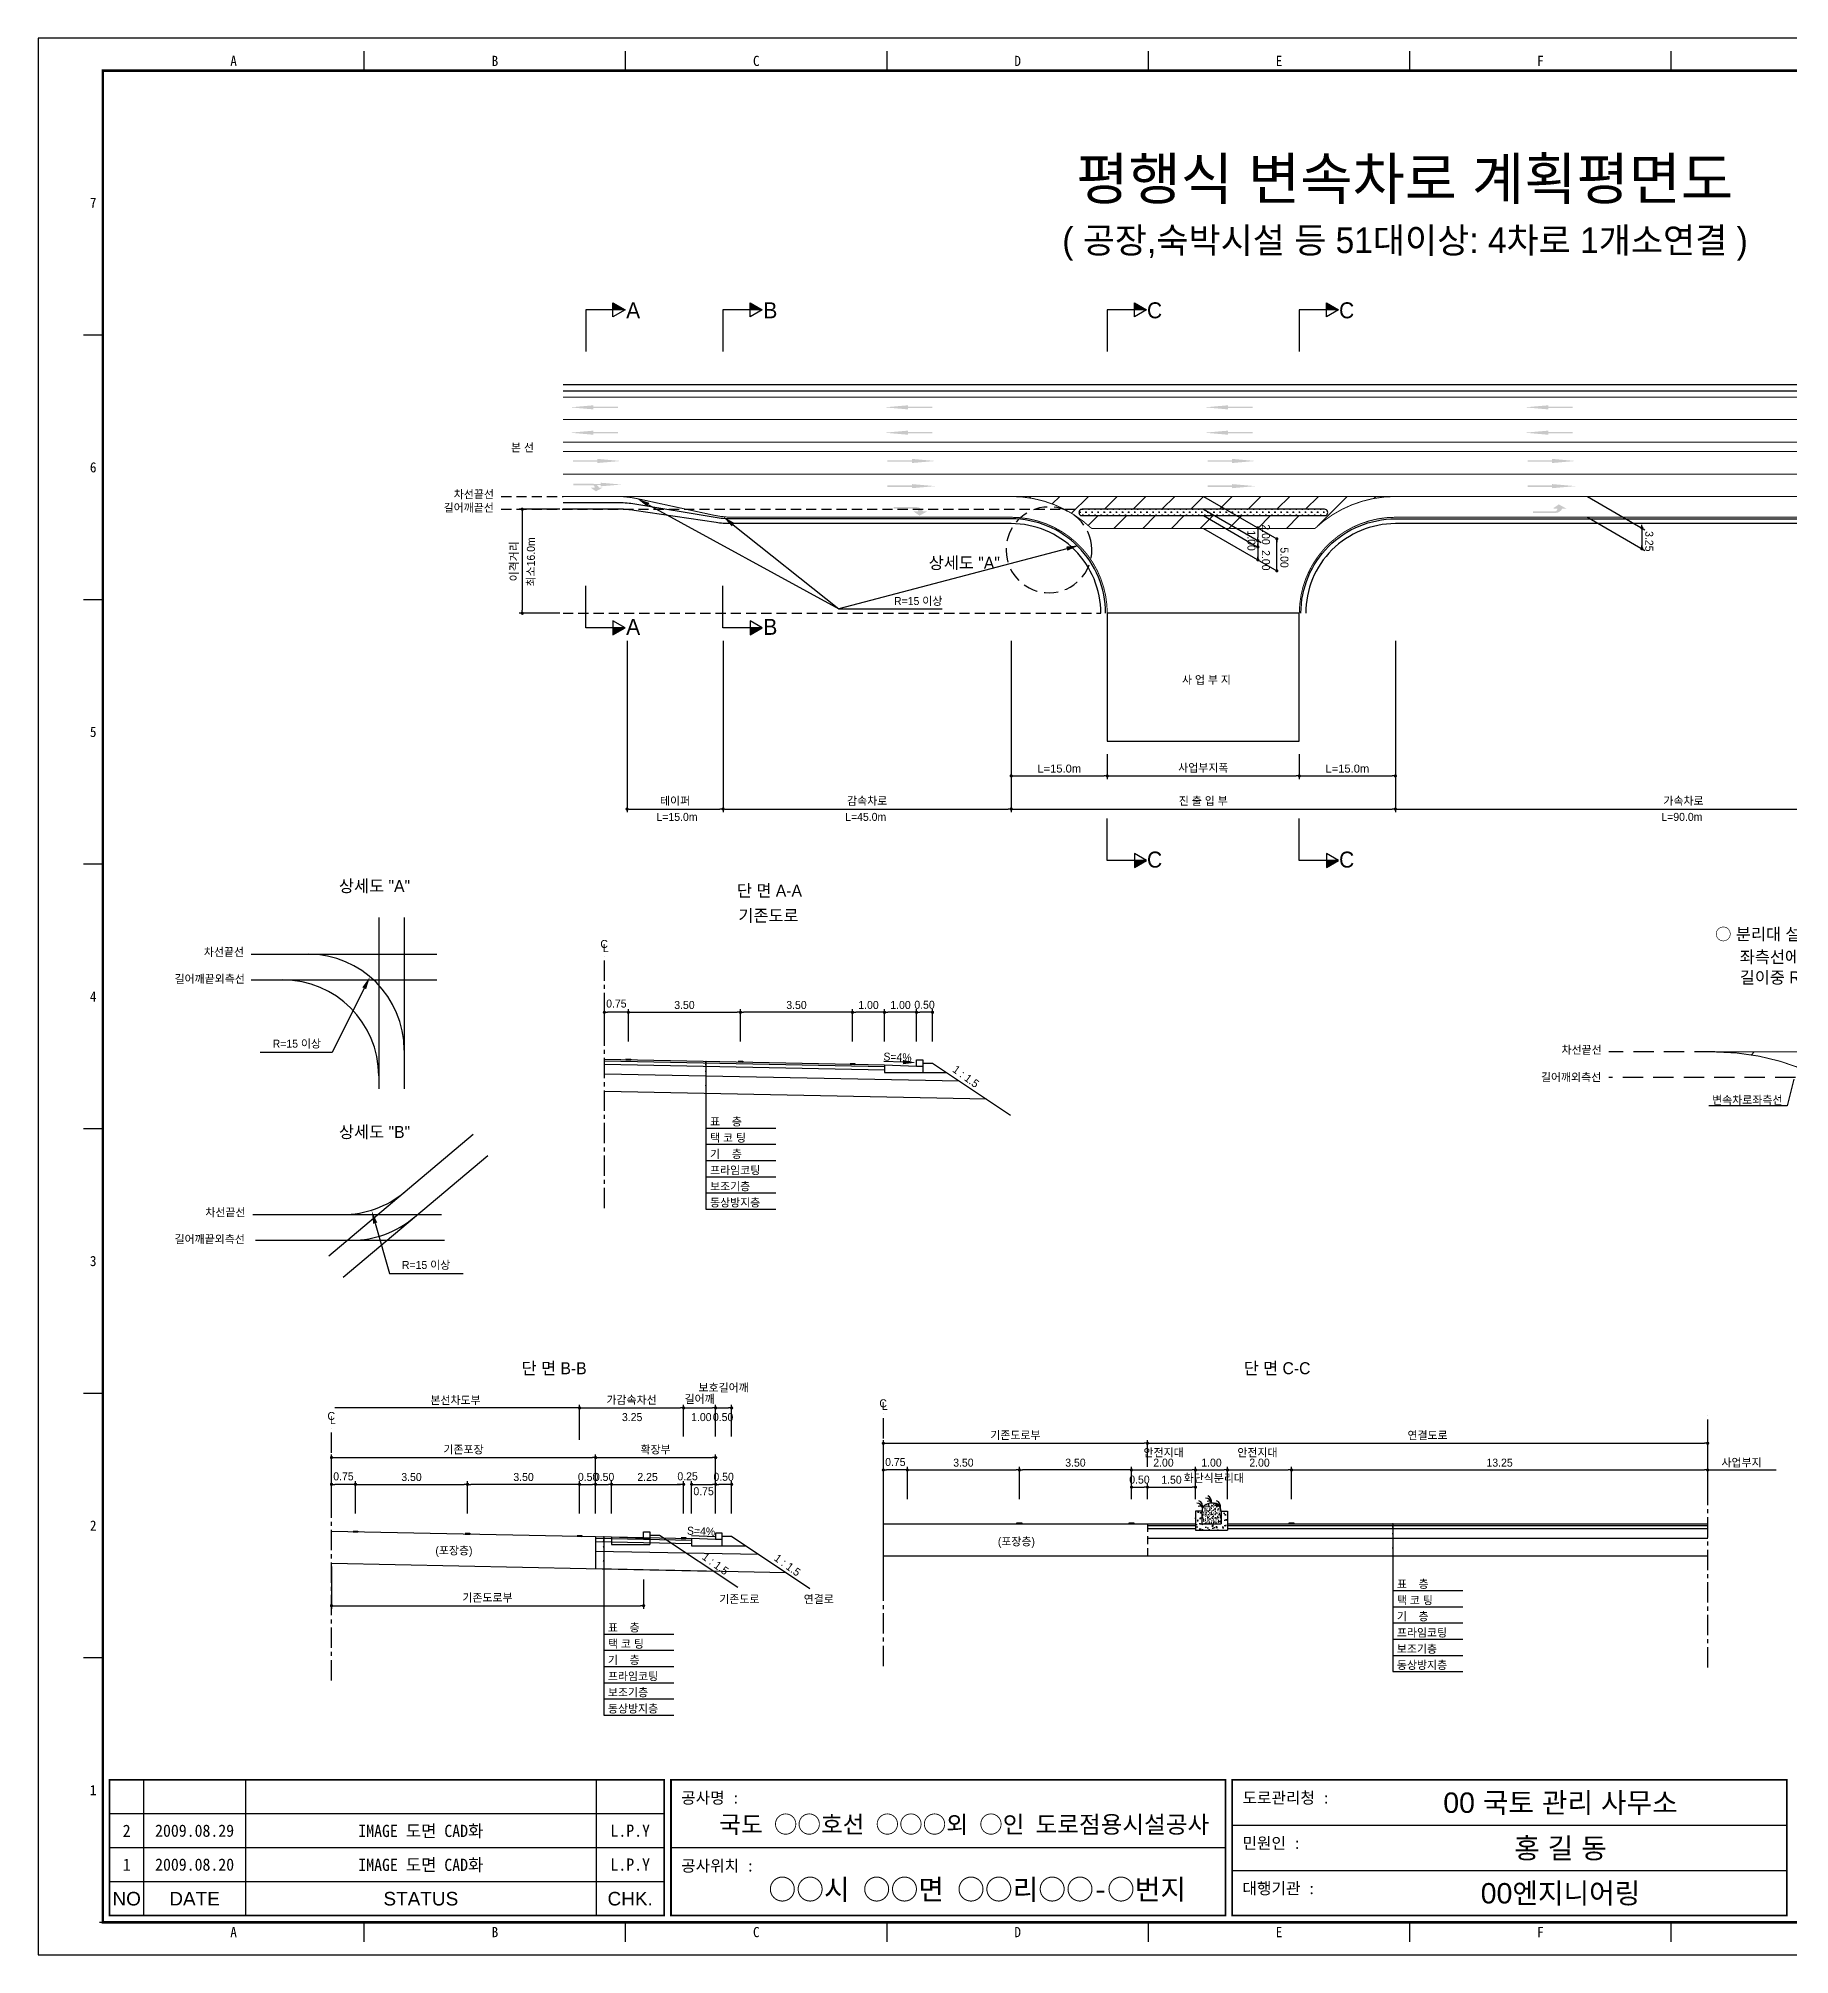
# Model space of a CAD drawing. Header units: millimetres. Extents: x 491 to 914, y -3 to 296.
# Drawn here: x 491.1 to 764.6, y -3.1 to 296.2 of the extents above; entities that cross this region are included whole.
import ezdxf
from ezdxf.enums import TextEntityAlignment as Align

# ---------------------------------------------------------------- set-up
doc = ezdxf.new("R2010")
doc.units = ezdxf.units.MM
doc.linetypes.add('CENTER', pattern=[50.8, 31.75, -6.35, 6.35, -6.35])
doc.linetypes.add('HIDDEN', pattern=[9.525, 6.35, -3.175])
for name, color, linetype in [('CC-GSTR-0004', 4, 'Continuous'), ('CM-LANE-0030', 30, 'Continuous'), ('CZ-DIMT-0002', 7, 'Continuous'), ('CZ-EXST-0002', 1, 'Continuous'), ('CZ-LIN1-0007', 7, 'Continuous'), ('CZ-LIN2-0003', 3, 'Continuous'), ('CZ-LINE-0001', 7, 'Continuous'), ('CZ-TEXT-BOX0', 7, 'Continuous'), ('TITLE', 7, 'Continuous')]:
    doc.layers.add(name, color=color, linetype=linetype)
doc.styles.add('견고딕', font='arial.ttf')
doc.styles.add('돋움', font='')
doc.styles.add('돋음체', font='')
doc.styles.get('돋움').set_extended_font_data('Dotum')
doc.styles.get('돋음체').set_extended_font_data('DotumChe')

# ---------------------------------------------------------------- blocks, each defined once
blk = doc.blocks.new('_Dot')
at = {"color": 0, "linetype": 'ByBlock', "lineweight": -2}
blk.add_line((-0.5, 0), (-1, 0), dxfattribs=at)
at = {"color": 0, "linetype": 'ByBlock', "const_width": 0.5}
blk.add_lwpolyline([(-0.25, 0, 1), (0.25, 0, 1)], format="xyb", close=True, dxfattribs=at)

msp = doc.modelspace()

# ---------------------------------------------------------------- hatches: boundary and pattern name
at = {"layer": 'CM-LANE-0030'}
h = msp.add_hatch(dxfattribs=at)
h.set_pattern_fill('ANSI31', color=256, style=0)
h.set_pattern_definition([(45, (3.0733, 452.71), (-2.245064, 2.245064), [])])
h.paths.add_polyline_path([(690.47, 219.66, -0.191871), (703.02, 224.66), (643.02, 224.66, -0.191871), (655.57, 219.66)])
h.paths.add_polyline_path([(653.93, 221.66, 0.002096), (653.8, 221.75, -0.732581), (654.09, 222.66), (691.95, 222.66, -0.732581), (692.24, 221.75, 0.002096), (692.11, 221.66)], flags=16)
h = msp.add_hatch(dxfattribs=at)
h.set_pattern_fill('ANSI31', color=256, scale=2, style=0)
h.set_pattern_definition([(45, (-526.982, 593.985), (-4.490128, 4.490128), [])])
h.paths.add_polyline_path([(847.81, 127.88, -0.191871), (872.91, 137.88), (752.91, 137.88, -0.191871), (778.01, 127.88)])
h.paths.add_polyline_path([(774.73, 131.88, 0.002096), (774.47, 132.06, -0.732581), (775.04, 133.88), (850.77, 133.88, -0.732581), (851.35, 132.06, 0.002096), (851.09, 131.88)], flags=16)
at = {"layer": 'CZ-EXST-0002'}
h = msp.add_hatch(dxfattribs=at)
h.set_pattern_fill('AR-CONC', color=256, scale=0.01, style=0)
h.set_pattern_definition([(50, (-436.3201, 3547.0102), (1.8218467, -0.15939086), [0.1905, -2.0955]), (355, (-436.3201, 3547.0102), (-0.3524283, 1.9105664), [0.1524, -1.6764]), (100.451, (-436.1683, 3546.997), (1.469425, 1.7511669), [0.1619, -1.7809]), (46.1842, (-436.32, 3547.5182), (2.7107904, -0.4204233), [0.28575, -3.14325]), (96.6356, (-436.0942, 3547.4832), (2.3740423, 2.4742556), [0.24285, -2.67135]), (351.184, (-436.32, 3547.5182), (2.374046, 2.4742512), [0.2286, -2.5146]), (21, (-436.0661, 3547.3912), (1.5161488, -1.0226552), [0.1905, -2.0955]), (326, (-436.0661, 3547.3912), (0.6180203, 1.8418797), [0.1524, -1.6764]), (71.4514, (-435.9398, 3547.306), (2.1341649, 0.8192286), [0.1619, -1.7809]), (37.5, (-436.3201, 3547.0102), (0.03088603, 0.84555039), [0, -1.65608, 0, -1.7018, 0, -1.68275]), (7.5, (-436.3201, 3547.0102), (0.66819663, 1.00180575), [0, -0.97028, 0, -1.61798, 0, -0.64135]), (327.5, (-436.8865, 3547.0102), (1.35590595, -0.05728744), [0, -0.635, 0, -1.9812, 0, -2.6289]), (317.5, (-437.1405, 3547.0102), (1.4812918, 0.2542649), [0, -0.8255, 0, -1.31572, 0, -1.8669])])
h.paths.add_polyline_path([(676.8, 63.16), (676.8, 66.16), (675.8, 66.16), (675.8, 64.16), (672.8, 64.16), (672.8, 66.16), (671.8, 66.16), (671.8, 63.16)])
h = msp.add_hatch(dxfattribs=at)
h.set_pattern_fill('AR-SAND', color=256, scale=0.01, style=0)
h.set_pattern_definition([(37.5, (-436.3201, 3547.01022), (-0.016000313, 0.489413237), [0, -0.38608, 0, -0.4318, 0, -0.41275]), (7.5, (-436.3201, 3547.0102), (0.44952328, 0.7168251), [0, -0.20828, 0, -0.34798, 0, -0.13335]), (327.5, (-436.6325, 3547.01022), (0.79099237, 0.001437185), [0, -0.127, 0, -0.4572, 0, -0.5969]), (317.5, (-436.6325, 3547.0102), (0.76355645, 0.22292932), [0, -0.0635, 0, -0.29972, 0, -0.3429])])
edge = h.paths.add_edge_path()
edge.add_ellipse((674.3, 66.16), major_axis=(-1.5, 0), ratio=0.829212, start_angle=180, end_angle=360)
edge.add_line((672.8, 66.16), (672.8, 64.16))
edge.add_line((672.8, 64.16), (675.8, 64.16))
edge.add_line((675.8, 64.16), (675.8, 66.16))
at = {"layer": 'CZ-LIN1-0007'}
for points in [[(577.77, 238.9), (577.77, 238.69), (581.6, 238.69), (581.6, 238.47), (577.77, 238.47), (577.77, 238.26), (574.12, 238.58)], [(626.89, 238.9), (626.89, 238.69), (630.72, 238.69), (630.72, 238.47), (626.89, 238.47), (626.89, 238.26), (623.24, 238.58)], [(676.89, 238.9), (676.89, 238.69), (680.72, 238.69), (680.72, 238.47), (676.89, 238.47), (676.89, 238.26), (673.24, 238.58)], [(726.89, 238.9), (726.89, 238.69), (730.72, 238.69), (730.72, 238.47), (726.89, 238.47), (726.89, 238.26), (723.24, 238.58)], [(577.77, 234.94), (577.77, 234.73), (581.6, 234.73), (581.6, 234.52), (577.77, 234.52), (577.77, 234.3), (574.12, 234.62)], [(626.89, 234.94), (626.89, 234.73), (630.72, 234.73), (630.72, 234.52), (626.89, 234.52), (626.89, 234.3), (623.24, 234.62)], [(676.89, 234.94), (676.89, 234.73), (680.72, 234.73), (680.72, 234.52), (676.89, 234.52), (676.89, 234.3), (673.24, 234.62)], [(726.89, 234.94), (726.89, 234.73), (730.72, 234.73), (730.72, 234.52), (726.89, 234.52), (726.89, 234.3), (723.24, 234.62)], [(578.38, 230.53), (578.38, 230.31), (574.55, 230.31), (574.55, 230.1), (578.38, 230.1), (578.38, 229.88), (582.03, 230.2)], [(627.5, 230.53), (627.5, 230.31), (623.68, 230.31), (623.68, 230.1), (627.5, 230.1), (627.5, 229.88), (631.15, 230.2)], [(677.5, 230.53), (677.5, 230.31), (673.68, 230.31), (673.68, 230.1), (677.5, 230.1), (677.5, 229.88), (681.15, 230.2)], [(727.5, 230.53), (727.5, 230.31), (723.68, 230.31), (723.68, 230.1), (727.5, 230.1), (727.5, 229.88), (731.15, 230.2)], [(577.74, 226.64, -0.267976), (578.64, 226.04), (579.2, 226.04), (578.16, 225.46), (577.33, 226.03), (577.94, 226.03, 0.504994), (577.67, 226.4), (574.62, 226.42), (574.62, 226.66)], [(578.87, 226.81), (578.87, 226.62), (575.44, 226.62), (575.44, 226.43), (578.87, 226.43), (578.87, 226.24), (582.14, 226.52)], [(627.5, 226.59), (627.5, 226.38), (623.68, 226.38), (623.68, 226.16), (627.5, 226.16), (627.5, 225.95), (631.15, 226.27)], [(677.5, 226.59), (677.5, 226.38), (673.68, 226.38), (673.68, 226.16), (677.5, 226.16), (677.5, 225.95), (681.15, 226.27)], [(727.5, 226.59), (727.5, 226.38), (723.68, 226.38), (723.68, 226.16), (727.5, 226.16), (727.5, 225.95), (731.15, 226.27)], [(628.22, 223, -0.267976), (629.25, 222.32), (629.88, 222.32), (628.71, 221.66), (627.76, 222.31), (628.46, 222.31, 0.504994), (628.15, 222.73), (624.68, 222.75), (624.68, 223.02)], [(728.07, 222.08, 0.267976), (729.09, 222.77), (729.72, 222.77), (728.55, 223.42), (727.61, 222.78), (728.3, 222.77, -0.504994), (727.99, 222.35), (724.53, 222.33), (724.53, 222.06)], [(583.6, 136.64), (583.6, 136.77), (582.85, 136.78), (582.85, 136.66)], [(601.1, 136.29), (601.1, 136.42), (600.35, 136.43), (600.35, 136.31)], [(618.6, 135.94), (618.6, 136.07), (617.85, 136.08), (617.85, 135.96)], [(540.97, 62.9), (540.97, 63.03), (540.22, 63.04), (540.22, 62.92)], [(644.67, 64.16), (644.67, 64.29), (643.92, 64.29), (643.92, 64.16)], [(662.17, 64.16), (662.17, 64.29), (661.42, 64.29), (661.42, 64.16)], [(687.17, 64.16), (687.17, 64.29), (686.42, 64.29), (686.42, 64.16)], [(558.47, 62.55), (558.47, 62.68), (557.72, 62.69), (557.72, 62.57)], [(575.97, 62.2), (575.97, 62.33), (575.22, 62.34), (575.22, 62.22)], [(592.22, 61.88), (592.22, 62), (591.47, 62.02), (591.47, 61.89)]]:
    msp.add_hatch(color=256, dxfattribs=at).paths.add_polyline_path(points)
at = {"layer": 'CZ-LIN2-0003'}
h = msp.add_hatch(dxfattribs=at)
h.set_pattern_fill('CROSS', color=256, scale=0.075, style=0)
h.set_pattern_definition([(0, (3.0733, 452.7099), (0.47625, 0.47625), [0.238125, -0.714375]), (90, (3.19235, 452.59084), (-0.47625, 0.47625), [0.238125, -0.714375])])
h.paths.add_polyline_path([(654.09, 222.66, 0.732581), (653.8, 221.75, -0.002096), (653.93, 221.66), (692.11, 221.66, -0.002096), (692.24, 221.75, 0.732581), (691.95, 222.66)])
at = {"layer": 'CZ-LINE-0001'}
for points in [[(580.82, 254.92), (580.82, 253.83), (582.72, 253.83)], [(602.24, 254.92), (602.24, 253.83), (604.14, 253.83)], [(662.26, 254.92), (662.26, 253.83), (664.16, 253.83)], [(692.26, 254.92), (692.26, 253.83), (694.16, 253.83)], [(582.72, 204.16), (580.82, 204.16), (580.82, 203.06)], [(604.14, 204.16), (602.24, 204.16), (602.24, 203.06)], [(664.16, 167.79), (662.26, 167.79), (662.26, 166.7)], [(694.16, 167.79), (692.26, 167.79), (692.26, 166.7)]]:
    msp.add_hatch(color=256, dxfattribs=at).paths.add_polyline_path(points)

# ---------------------------------------------------------------- linework, layer by layer
at = {"color": 0, "linetype": 'ByBlock', "lineweight": -2}
for p, q in [((681.54, 219.5), (681.54, 219.25)), ((741.51, 220), (741.51, 220.25)), ((741.51, 219.5), (741.51, 219.25)), ((681.54, 218), (681.54, 218.25)), ((681.54, 217.5), (681.54, 217.25)), ((681.54, 217), (681.54, 217.25)), ((684.5, 217.79), (684.5, 217.54)), ((741.51, 216.75), (741.51, 217)), ((681.54, 215), (681.54, 215.25)), ((684.5, 213.29), (684.5, 213.54)), ((575.35, 82.26), (575.1, 82.26))]:
    msp.add_line(p, q, dxfattribs=at)
at = {"color": 0, "linetype": 'ByBlock', "const_width": 0.25}
for points in [[(681.54, 219.63, 1), (681.54, 219.88, 1)], [(741.51, 219.63, 1), (741.51, 219.88, 1)], [(741.51, 219.88, 1), (741.51, 219.63, 1)], [(681.54, 217.63, 1), (681.54, 217.88, 1)], [(681.54, 217.88, 1), (681.54, 217.63, 1)], [(681.54, 216.88, 1), (681.54, 216.63, 1)], [(684.5, 217.92, 1), (684.5, 218.17, 1)], [(741.51, 216.63, 1), (741.51, 216.38, 1)], [(681.54, 214.88, 1), (681.54, 214.63, 1)], [(684.5, 213.17, 1), (684.5, 212.92, 1)], [(575.47, 82.26, 1), (575.72, 82.26, 1)]]:
    msp.add_lwpolyline(points, format="xyb", close=True, dxfattribs=at)
at = {"layer": 'CC-GSTR-0004'}
for p, q in [((573.02, 242.16), (833.02, 242.16)), ((573.02, 241.16), (833.02, 241.16)), ((623.23, 135.85), (623.23, 134.65)), ((623.23, 135.85), (628.23, 135.65)), ((628.23, 135.65), (628.23, 136.65)), ((628.23, 136.65), (629.23, 136.65)), ((628.23, 135.65), (629.23, 135.65)), ((629.23, 136.65), (629.23, 134.65)), ((623.23, 134.65), (629.23, 134.65))]:
    msp.add_line(p, q, dxfattribs=at)
for points in [[(657.77, 206.41, 0.414214), (643.02, 221.16), (599.26, 221.16), (599.26, 221.16, -0.041311), (596.79, 221.36), (596.79, 221.36), (584.24, 223.45, 0.041311), (581.78, 223.66), (573.02, 223.66)], [(657.02, 206.41, 0.414214), (643.02, 220.41), (599.14, 220.41, -0.03724), (596.91, 220.57), (584.12, 222.49, 0.03724), (581.9, 222.66), (573.02, 222.66)], [(688.27, 206.41, -0.414214), (703.02, 221.16), (792.39, 221.16), (792.39, 221.16, 0.020788), (793.64, 221.21), (793.64, 221.21), (822.4, 223.6), (822.4, 223.6, -0.020788), (823.64, 223.66), (833.02, 223.66)], [(833.02, 222.66), (823.58, 222.66, 0.018717), (822.46, 222.61), (793.58, 220.45, -0.018717), (792.46, 220.41), (703.02, 220.41, 0.414214), (689.02, 206.41)]]:
    msp.add_lwpolyline(points, format="xyb", dxfattribs=at)
msp.add_lwpolyline([(597.85, 61.71), (596.85, 61.71), (593.1, 61.86), (593.1, 60.71), (597.85, 60.71), (597.85, 62.71), (596.85, 62.71), (596.85, 61.71)], dxfattribs=at)
at = {"layer": 'CM-LANE-0030', "const_width": 0.15}
for points in [[(573.02, 233.16), (833.02, 233.16)], [(573.02, 231.66), (833.02, 231.66)]]:
    msp.add_lwpolyline(points, dxfattribs=at)
for points in [[(643.02, 224.66), (703.02, 224.66, 0.191871), (690.47, 219.66), (655.57, 219.66, 0.191871)], [(752.91, 137.88), (872.91, 137.88, 0.191871), (847.81, 127.88), (778.01, 127.88, 0.191871)]]:
    msp.add_lwpolyline(points, format="xyb", close=True, dxfattribs=at)
at = {"layer": 'CZ-EXST-0002'}
for p, q in [((544.23, 158.89), (544.23, 132.11)), ((548.21, 158.89), (548.21, 132.11)), ((524.33, 153.16), (553.28, 153.16)), ((524.33, 149.14), (553.28, 149.14)), ((536.44, 106.05), (558.99, 125.04)), ((538.65, 102.68), (561.25, 121.71)), ((524.56, 112.47), (554.04, 112.47)), ((524.98, 108.47), (554.52, 108.47)), ((536.85, 62.99), (580.6, 62.11)), ((585.6, 61.91), (585.6, 62.91)), ((585.6, 62.91), (586.6, 62.91)), ((586.6, 62.91), (586.6, 60.91)), ((623.05, 64.16), (664.3, 64.16)), ((580.6, 62.11), (580.6, 60.91)), ((580.6, 62.11), (585.6, 61.91)), ((580.6, 60.91), (586.6, 60.91)), ((585.6, 61.91), (586.6, 61.91)), ((586.6, 62.41), (588.1, 62.41)), ((588.1, 62.41), (600.3, 54.28)), ((536.85, 57.99), (596.52, 56.79)), ((623.05, 59.16), (664.3, 59.16))]:
    msp.add_line(p, q, dxfattribs=at)
at = {"layer": 'CZ-LIN1-0007'}
for p, q in [((582.85, 136.78), (583.6, 136.77)), ((582.85, 136.66), (583.6, 136.64)), ((583.6, 136.77), (583.6, 136.64)), ((600.35, 136.43), (601.1, 136.42)), ((600.35, 136.31), (601.1, 136.29)), ((601.1, 136.42), (601.1, 136.29)), ((617.85, 136.08), (618.6, 136.07)), ((617.85, 135.96), (618.6, 135.94)), ((618.6, 136.07), (618.6, 135.94)), ((540.22, 63.04), (540.97, 63.03)), ((540.22, 62.92), (540.97, 62.9)), ((540.97, 63.03), (540.97, 62.9)), ((643.92, 64.16), (643.92, 64.29)), ((643.92, 64.29), (644.67, 64.29)), ((644.67, 64.16), (643.92, 64.16)), ((644.67, 64.29), (644.67, 64.16)), ((661.42, 64.16), (661.42, 64.29)), ((661.42, 64.29), (662.17, 64.29)), ((662.17, 64.16), (661.42, 64.16)), ((662.17, 64.29), (662.17, 64.16)), ((686.42, 64.29), (687.17, 64.29)), ((686.42, 64.16), (686.42, 64.29)), ((687.17, 64.16), (686.42, 64.16)), ((687.17, 64.29), (687.17, 64.16)), ((557.72, 62.69), (558.47, 62.68)), ((557.72, 62.57), (558.47, 62.55)), ((558.47, 62.68), (558.47, 62.55)), ((575.22, 62.34), (575.97, 62.33)), ((575.22, 62.22), (575.97, 62.2)), ((575.97, 62.33), (575.97, 62.2)), ((591.47, 62.02), (592.22, 62)), ((591.47, 61.89), (592.22, 61.88)), ((592.22, 62), (592.22, 61.88))]:
    msp.add_line(p, q, dxfattribs=at)
at = {"layer": 'CZ-LIN1-0007', "const_width": 0.15}
for points in [[(573.02, 240.16), (833.02, 240.16)], [(612.22, 224.66), (643.02, 224.66)], [(703.02, 224.66), (763.02, 224.66)]]:
    msp.add_lwpolyline(points, dxfattribs=at)
at = {"layer": 'CZ-LIN1-0007', "linetype": 'HIDDEN', "const_width": 0.15}
for points in [[(573.02, 236.66), (833.02, 236.66)], [(573.02, 228.16), (833.02, 228.16)], [(581.41, 224.66), (612.22, 224.66)], [(763.02, 224.66), (823.02, 224.66)]]:
    msp.add_lwpolyline(points, dxfattribs=at)
at = {"layer": 'CZ-LIN1-0007', "const_width": 0.15}
for points in [[(658.02, 206.41, 0.414214), (643.02, 221.41), (599.62, 221.41, -0.053393), (596.45, 221.75), (596.45, 221.75), (584.59, 224.32), (584.59, 224.32, 0.053393), (581.41, 224.66), (581.41, 224.66), (573.02, 224.66)], [(833.02, 224.66), (823.83, 224.66, 0.026985), (822.21, 224.57), (822.21, 224.57), (793.82, 221.49, -0.026985), (792.21, 221.41), (703.02, 221.41, 0.414214), (688.02, 206.41)]]:
    msp.add_lwpolyline(points, format="xyb", dxfattribs=at)
at = {"layer": 'CZ-LIN2-0003'}
for p, q in [((579.48, 136.73), (623.23, 135.85)), ((579.48, 136.48), (623.23, 135.6)), ((579.48, 135.98), (623.23, 135.1)), ((629.23, 136.15), (630.73, 136.15)), ((630.73, 136.15), (642.93, 128.02)), ((579.48, 134.48), (634.9, 133.37)), ((579.48, 131.73), (639.16, 130.53)), ((629.23, 134.65), (632.98, 134.65)), ((671.8, 66.16), (671.8, 63.16)), ((672.8, 66.16), (671.8, 66.16)), ((672.8, 66.16), (672.8, 64.16)), ((675.8, 66.16), (675.8, 64.16)), ((675.8, 66.16), (676.8, 66.16)), ((676.8, 66.16), (676.8, 63.16)), ((664.3, 64.16), (671.8, 64.16)), ((664.3, 63.91), (671.8, 63.91)), ((664.3, 63.41), (671.8, 63.41)), ((671.8, 63.16), (676.8, 63.16)), ((672.8, 64.16), (675.8, 64.16)), ((676.8, 64.16), (751.8, 64.16)), ((676.8, 63.91), (751.8, 63.91)), ((676.8, 63.41), (751.8, 63.41)), ((578.1, 62.16), (578.1, 57.16)), ((578.1, 62.16), (593.1, 61.86)), ((578.1, 61.91), (593.1, 61.61)), ((578.1, 61.41), (593.1, 61.11)), ((578.1, 59.91), (603.56, 59.4)), ((597.85, 62.21), (599.35, 62.21)), ((597.85, 60.71), (601.6, 60.71)), ((599.35, 62.21), (611.55, 54.08)), ((664.3, 61.91), (751.8, 61.91)), ((578.1, 57.16), (607.81, 56.57)), ((664.3, 59.16), (751.8, 59.16))]:
    msp.add_line(p, q, dxfattribs=at)
msp.add_lwpolyline([(692.11, 221.66, -0.002096), (692.24, 221.75, 0.732581), (691.95, 222.66), (654.09, 222.66, 0.732581), (653.8, 221.75, -0.002096), (653.93, 221.66)], format="xyb", close=True, dxfattribs=at)
msp.add_lwpolyline([(688.02, 206.41), (658.02, 206.41), (658.02, 186.41), (688.02, 186.41)], close=True, dxfattribs=at)
for centre, radius, start, end in [((533.21, 138.16), 15, 0, 90), ((529.23, 134.14), 15, 0, 90), ((538.59, 127.47), 15, 270, 310.097), ((540.05, 123.47), 15, 270, 310.097), ((672.03, 66.5), 0.88, 7.8639, 92.7752), ((672.49, 66.48), 0.44, 19.771, 124.0366), ((671.93, 66.85), 1, 347.1802, 67.3267), ((673.43, 67.29), 0.88, 7.8639, 92.7752), ((673.88, 67.26), 0.44, 19.771, 124.0366), ((673.32, 67.63), 1, 347.1802, 67.3267), ((674.82, 66.5), 0.88, 7.8639, 92.7752), ((675.28, 66.48), 0.44, 19.771, 124.0366), ((674.71, 66.85), 1, 347.1802, 67.3267)]:
    msp.add_arc(centre, radius, start, end, dxfattribs=at)
msp.add_ellipse((674.3, 66.16), major_axis=(-1.5, 0), ratio=0.829212, start_param=3.141593, end_param=6.283185, dxfattribs=at)
at = {"layer": 'CZ-LINE-0001'}
for p, q in [((580.82, 252.73), (580.82, 254.92)), ((580.82, 254.92), (582.72, 253.83)), ((602.24, 252.73), (602.24, 254.92)), ((602.24, 254.92), (604.14, 253.83)), ((662.26, 252.73), (662.26, 254.92)), ((662.26, 254.92), (664.16, 253.83)), ((692.26, 252.73), (692.26, 254.92)), ((692.26, 254.92), (694.16, 253.83)), ((582.72, 253.83), (576.58, 253.83)), ((576.58, 253.83), (576.58, 247.28)), ((582.72, 253.83), (580.82, 252.73)), ((604.14, 253.83), (598, 253.83)), ((598, 253.83), (598, 247.28)), ((604.14, 253.83), (602.24, 252.73)), ((664.16, 253.83), (658.02, 253.83)), ((658.02, 253.83), (658.02, 247.28)), ((664.16, 253.83), (662.26, 252.73)), ((694.16, 253.83), (688.02, 253.83)), ((688.02, 253.83), (688.02, 247.28)), ((694.16, 253.83), (692.26, 252.73)), ((673.05, 224.66), (684.5, 218.04)), ((733.02, 224.66), (742.01, 219.46)), ((572.52, 222.66), (566.14, 222.66)), ((566.64, 222.16), (566.64, 206.91)), ((673.05, 222.66), (682.04, 217.46)), ((673.05, 221.66), (681.54, 216.75)), ((673.05, 219.66), (684.5, 213.04)), ((681.54, 219.25), (681.54, 218.25)), ((733.02, 221.41), (742.01, 216.21)), ((741.51, 219.25), (741.51, 216.25)), ((681.54, 217.25), (681.54, 214.75)), ((684.5, 213.04), (684.5, 218.04)), ((576.58, 204.16), (576.58, 210.7)), ((598, 204.16), (598, 210.7)), ((616.08, 207.12), (632.25, 207.12)), ((572.52, 206.41), (566.14, 206.41)), ((582.72, 204.16), (576.58, 204.16)), ((582.72, 204.16), (580.82, 205.25)), ((580.82, 205.25), (580.82, 203.06)), ((580.82, 203.06), (582.72, 204.16)), ((604.14, 204.16), (598, 204.16)), ((604.14, 204.16), (602.24, 205.25)), ((602.24, 205.25), (602.24, 203.06)), ((602.24, 203.06), (604.14, 204.16)), ((583.02, 202.11), (583.02, 175.33)), ((598.02, 202.11), (598.02, 175.33)), ((598.02, 202.11), (598.02, 175.33)), ((643.02, 202.11), (643.02, 175.33)), ((703.02, 202.11), (703.02, 175.33)), ((643.02, 184.38), (643.02, 175.33)), ((643.02, 184.38), (643.02, 180.5)), ((658.02, 184.38), (658.02, 180.5)), ((658.02, 184.38), (658.02, 180.5)), ((688.02, 184.38), (688.02, 180.5)), ((688.02, 184.38), (688.02, 180.5)), ((703.02, 184.38), (703.02, 180.5)), ((703.02, 184.38), (703.02, 175.33)), ((643.52, 181), (657.52, 181)), ((658.52, 181), (687.52, 181)), ((688.52, 181), (702.52, 181)), ((583.52, 175.83), (597.52, 175.83)), ((598.52, 175.83), (642.52, 175.83)), ((643.52, 175.83), (702.52, 175.83)), ((658.02, 167.79), (658.02, 174.34)), ((688.02, 167.79), (688.02, 174.34)), ((703.52, 175.83), (792.52, 175.83)), ((664.16, 167.79), (658.02, 167.79)), ((664.16, 167.79), (662.26, 168.89)), ((662.26, 168.89), (662.26, 166.7)), ((662.26, 166.7), (664.16, 167.79)), ((694.16, 167.79), (688.02, 167.79)), ((694.16, 167.79), (692.26, 168.89)), ((692.26, 168.89), (692.26, 166.7)), ((692.26, 166.7), (694.16, 167.79)), ((579.48, 139.52), (579.48, 144.57)), ((582.73, 144.07), (579.98, 144.07)), ((583.23, 139.52), (583.23, 144.57)), ((583.23, 139.52), (583.23, 144.57)), ((583.73, 144.07), (600.23, 144.07)), ((600.73, 139.52), (600.73, 144.57)), ((600.73, 139.52), (600.73, 144.57)), ((617.73, 144.07), (601.23, 144.07)), ((618.23, 139.52), (618.23, 144.57)), ((618.23, 139.52), (618.23, 144.57)), ((622.73, 144.07), (618.73, 144.07)), ((623.23, 139.52), (623.23, 144.57)), ((623.23, 139.52), (623.23, 144.57)), ((627.73, 144.07), (623.73, 144.07)), ((628.23, 139.52), (628.23, 144.57)), ((628.23, 141.96), (628.23, 144.57)), ((630.23, 144.07), (628.73, 144.07)), ((630.73, 139.52), (630.73, 144.57)), ((595.33, 136.41), (595.33, 113.33)), ((595.33, 125.98), (606.26, 125.98)), ((595.33, 123.45), (606.26, 123.45)), ((595.33, 120.92), (606.26, 120.92)), ((595.33, 118.39), (606.26, 118.39)), ((595.33, 115.86), (606.26, 115.86)), ((595.33, 113.33), (606.26, 113.33)), ((575.1, 82.26), (537.35, 82.26)), ((575.6, 77.28), (575.6, 82.76)), ((575.6, 77.78), (575.6, 82.76)), ((576.1, 82.26), (591.35, 82.26)), ((591.85, 77.78), (591.85, 82.76)), ((591.85, 77.78), (591.85, 82.76)), ((592.35, 82.26), (596.35, 82.26)), ((596.85, 77.78), (596.85, 82.76)), ((596.85, 77.78), (596.85, 82.76)), ((597.35, 82.26), (598.85, 82.26)), ((599.35, 77.78), (599.35, 82.76)), ((536.85, 70.83), (536.85, 75.01)), ((578.1, 70.83), (578.1, 75.01)), ((578.1, 70.83), (578.1, 75.01)), ((596.85, 70.83), (596.85, 75.01)), ((623.05, 73.07), (623.05, 77.25)), ((623.55, 76.75), (663.8, 76.75)), ((664.3, 73.07), (664.3, 77.25)), ((664.3, 73.07), (664.3, 77.25)), ((664.8, 76.75), (751.3, 76.75)), ((751.8, 73.07), (751.8, 77.25)), ((537.35, 74.51), (577.6, 74.51)), ((578.6, 74.51), (596.35, 74.51)), ((623.05, 52.99), (623.05, 73.39)), ((623.05, 68.02), (623.05, 73.07)), ((626.3, 72.57), (623.55, 72.57)), ((626.8, 68.02), (626.8, 73.07)), ((626.8, 68.02), (626.8, 73.07)), ((627.3, 72.57), (643.8, 72.57)), ((644.3, 68.02), (644.3, 73.07)), ((644.3, 68.02), (644.3, 73.07)), ((661.3, 72.57), (644.8, 72.57)), ((661.8, 68.02), (661.8, 73.07)), ((661.8, 68.02), (661.8, 73.07)), ((662.3, 72.57), (671.3, 72.57)), ((671.8, 68.02), (671.8, 73.07)), ((671.8, 68.02), (671.8, 73.07)), ((672.3, 72.57), (676.3, 72.57)), ((676.8, 68.02), (676.8, 73.07)), ((676.8, 68.02), (676.8, 73.07)), ((677.3, 72.57), (686.3, 72.57)), ((686.8, 68.02), (686.8, 73.07)), ((686.8, 68.02), (686.8, 73.07)), ((687.3, 72.57), (751.3, 72.57)), ((751.8, 68.02), (751.8, 73.07)), ((751.8, 72.57), (762.52, 72.57)), ((536.85, 65.78), (536.85, 70.83)), ((540.1, 70.33), (537.35, 70.33)), ((540.6, 65.78), (540.6, 70.83)), ((540.6, 65.78), (540.6, 70.83)), ((541.1, 70.33), (557.6, 70.33)), ((558.1, 65.78), (558.1, 70.83)), ((558.1, 65.78), (558.1, 70.83)), ((575.1, 70.33), (558.6, 70.33)), ((575.6, 65.78), (575.6, 70.83)), ((575.6, 65.78), (575.6, 70.83)), ((576.1, 70.33), (577.6, 70.33)), ((578.1, 65.78), (578.1, 70.83)), ((578.1, 65.78), (578.1, 70.83)), ((578.6, 70.33), (580.1, 70.33)), ((580.6, 65.78), (580.6, 70.83)), ((580.6, 65.78), (580.6, 70.83)), ((581.1, 70.33), (591.35, 70.33)), ((591.35, 70.33), (590.85, 70.33)), ((591.85, 65.78), (591.85, 70.83)), ((591.85, 65.78), (591.85, 70.83)), ((593.1, 65.78), (593.1, 70.83)), ((593.1, 65.78), (593.1, 70.83)), ((593.6, 70.33), (596.35, 70.33)), ((593.6, 70.33), (594.1, 70.33)), ((596.85, 68.22), (596.85, 70.83)), ((596.85, 65.78), (596.85, 70.83)), ((598.85, 70.33), (597.35, 70.33)), ((599.35, 65.78), (599.35, 70.83)), ((661.8, 68.02), (661.8, 70.39)), ((662.3, 69.89), (663.8, 69.89)), ((664.3, 68.02), (664.3, 70.39)), ((664.3, 68.02), (664.3, 70.39)), ((664.8, 69.89), (671.3, 69.89)), ((671.8, 68.02), (671.8, 70.39)), ((702.61, 64.16), (702.61, 41.08)), ((579.38, 62.14), (579.38, 34.28)), ((536.85, 57.49), (536.85, 50.87)), ((585.6, 55.48), (585.6, 50.87)), ((537.35, 51.37), (585.1, 51.37)), ((702.61, 53.74), (713.55, 53.74)), ((702.61, 51.21), (713.55, 51.21)), ((702.61, 48.68), (713.55, 48.68)), ((579.38, 46.93), (590.31, 46.93)), ((702.61, 46.14), (713.55, 46.14)), ((579.38, 44.4), (590.31, 44.4)), ((702.61, 43.61), (713.55, 43.61)), ((579.38, 41.87), (590.31, 41.87)), ((579.38, 39.34), (590.31, 39.34)), ((702.61, 41.08), (713.55, 41.08)), ((579.38, 36.81), (590.31, 36.81)), ((579.38, 34.28), (590.31, 34.28))]:
    msp.add_line(p, q, dxfattribs=at)
at = {"layer": 'CZ-LINE-0001', "linetype": 'HIDDEN', "ltscale": 0.25}
for p, q in [((563.36, 224.66), (573.02, 224.66)), ((563.36, 222.66), (654.09, 222.66)), ((573.02, 206.41), (657.02, 206.41))]:
    msp.add_line(p, q, dxfattribs=at)
at = {"layer": 'CZ-LINE-0001', "linetype": 'HIDDEN', "ltscale": 0.35}
msp.add_line((655.56, 217.1), (655.56, 217.11), dxfattribs=at)
at = {"layer": 'CZ-LINE-0001', "linetype": 'CENTER', "ltscale": 0.1}
for p, q in [((579.48, 113.45), (579.48, 152.83)), ((623.05, 41.95), (623.05, 81.33)), ((751.8, 41.7), (751.8, 81.08)), ((536.85, 39.71), (536.85, 79.09))]:
    msp.add_line(p, q, dxfattribs=at)
at = {"layer": 'CZ-LINE-0001', "linetype": 'HIDDEN', "ltscale": 0.5}
for p, q in [((752.91, 137.88), (736.38, 137.88)), ((775.04, 133.88), (736.38, 133.88))]:
    msp.add_line(p, q, dxfattribs=at)
at = {"layer": 'CZ-LINE-0001', "linetype": 'HIDDEN', "ltscale": 0.2}
msp.add_line((664.3, 64.16), (664.3, 59.16), dxfattribs=at)
at = {"layer": 'CZ-LINE-0001'}
for points in [[(586.34, 223.36), (616.08, 207.12)], [(599.59, 220.25), (616.08, 207.12)], [(651.69, 216.5), (616.08, 207.12)], [(541.96, 147.83), (536.96, 137.81), (525.72, 137.81)], [(626.1, 136.29), (623.1, 136.41)], [(765.25, 133.62), (764.2, 129.44), (751.97, 129.44)], [(543.68, 111.13), (545.92, 103.25), (557.41, 103.25)], [(596.74, 62.12), (593.1, 62.27)]]:
    msp.add_lwpolyline(points, dxfattribs=at)
at = {"layer": 'CZ-LINE-0001', "linetype": 'HIDDEN', "ltscale": 0.35}
msp.add_arc((648.91, 216.32), 6.7, 6.7667, 6.749, dxfattribs=at)
at = {"layer": 'CZ-LINE-0001', "linetype": 'ByBlock'}
for centre, start, end in [((595.32, 135.66), 0, 180), ((595.32, 135.66), 0, 180), ((595.32, 135.66), 180, 0), ((595.32, 135.66), 180, 0), ((595.32, 134.86), 0, 180), ((595.32, 134.86), 0, 180), ((595.32, 134.86), 180, 0), ((595.32, 134.86), 180, 0), ((595.33, 136.35), 0, 180), ((595.33, 136.35), 0, 180), ((595.33, 136.35), 180, 0), ((595.33, 136.35), 180, 0), ((595.33, 136.15), 0, 180), ((595.33, 136.15), 0, 180), ((595.33, 136.15), 180, 0), ((595.33, 136.15), 180, 0), ((595.33, 135.91), 0, 180), ((595.33, 135.91), 0, 180), ((595.33, 135.91), 180, 0), ((595.33, 135.91), 180, 0), ((595.32, 132.63), 0, 180), ((595.32, 132.63), 0, 180), ((595.32, 132.63), 180, 0), ((595.32, 132.63), 180, 0), ((702.61, 64.1), 0, 180), ((702.61, 64.1), 0, 180), ((702.61, 64.1), 180, 0), ((702.61, 64.1), 180, 0), ((702.61, 63.9), 0, 180), ((702.61, 63.9), 0, 180), ((702.61, 63.9), 180, 0), ((702.61, 63.9), 180, 0), ((702.61, 63.67), 0, 180), ((702.61, 63.67), 0, 180), ((702.61, 63.67), 180, 0), ((702.61, 63.67), 180, 0), ((702.61, 63.41), 0, 180), ((702.61, 63.41), 0, 180), ((702.61, 63.41), 180, 0), ((702.61, 63.41), 180, 0), ((702.61, 62.62), 0, 180), ((702.61, 62.62), 0, 180), ((702.61, 62.62), 180, 0), ((702.61, 62.62), 180, 0), ((702.61, 60.38), 0, 180), ((702.61, 60.38), 0, 180), ((702.61, 60.38), 180, 0), ((702.61, 60.38), 180, 0)]:
    msp.add_arc(centre, 0.0625, start, end, dxfattribs=at)
at = {"layer": 'CZ-LINE-0001'}
for centre, start, end in [((579.37, 61.39), 0, 180), ((579.37, 61.39), 0, 180), ((579.37, 61.39), 180, 0), ((579.37, 61.39), 180, 0), ((579.37, 60.59), 0, 180), ((579.37, 60.59), 0, 180), ((579.37, 60.59), 180, 0), ((579.37, 60.59), 180, 0), ((579.38, 62.08), 0, 180), ((579.38, 62.08), 0, 180), ((579.38, 62.08), 180, 0), ((579.38, 62.08), 180, 0), ((579.38, 61.88), 0, 180), ((579.38, 61.88), 0, 180), ((579.38, 61.88), 180, 0), ((579.38, 61.88), 180, 0), ((579.38, 61.64), 0, 180), ((579.38, 61.64), 0, 180), ((579.38, 61.64), 180, 0), ((579.38, 61.64), 180, 0), ((579.37, 58.36), 0, 180), ((579.37, 58.36), 0, 180), ((579.37, 58.36), 180, 0), ((579.37, 58.36), 180, 0)]:
    msp.add_arc(centre, 0.0625, start, end, dxfattribs=at)
for points in [[(586.18, 223.07), (584.59, 224.32), (586.5, 223.65)], [(599.38, 219.99), (598.03, 221.49), (599.8, 220.51)], [(651.61, 216.83), (653.62, 217.01), (651.78, 216.18)], [(541.67, 147.98), (542.86, 149.62), (542.26, 147.68)], [(626.11, 136.63), (628.1, 136.21), (626.09, 135.96)], [(543.36, 111.04), (543.14, 113.05), (544, 111.22)]]:
    msp.add_solid(points, dxfattribs=at)
at = {"layer": 'TITLE', "color": 7, "linetype": 'Continuous'}
for p, q in [((541.97, 291.19), (541.97, 294.21)), ((582.79, 291.19), (582.79, 294.21)), ((623.62, 291.19), (623.62, 294.21)), ((664.44, 291.19), (664.44, 294.21)), ((705.27, 291.19), (705.27, 294.21)), ((746.09, 291.19), (746.09, 294.21)), ((501.14, 249.86), (498.12, 249.86)), ((501.14, 208.53), (498.12, 208.53)), ((501.14, 167.2), (498.12, 167.2)), ((501.14, 125.87), (498.12, 125.87)), ((501.14, 84.54), (498.12, 84.54)), ((501.14, 43.22), (498.12, 43.22)), ((541.97, -1.14), (541.97, 1.89)), ((582.79, -1.14), (582.79, 1.89)), ((623.62, -1.14), (623.62, 1.89)), ((664.44, -1.14), (664.44, 1.89)), ((705.27, -1.14), (705.27, 1.89)), ((746.09, -1.14), (746.09, 1.89))]:
    msp.add_line(p, q, dxfattribs=at)
at = {"layer": 'TITLE', "ltscale": 150}
for p, q in [((507.51, 24.17), (507.51, 2.95)), ((523.43, 24.17), (523.43, 2.95)), ((578.2, 24.17), (578.2, 2.95)), ((588.81, 18.86), (502.2, 18.86)), ((677.55, 17.1), (764.16, 17.1)), ((588.81, 13.56), (502.2, 13.56)), ((676.49, 13.56), (589.88, 13.56)), ((677.55, 10.02), (764.16, 10.02)), ((588.81, 8.25), (502.2, 8.25))]:
    msp.add_line(p, q, dxfattribs=at)
at = {"layer": 'TITLE'}
msp.add_line((909.5, 1.89), (500.64, 1.89), dxfattribs=at)
msp.add_lwpolyline([(491.06, -3.15), (914.42, -3.15), (914.42, 296.23), (491.06, 296.23)], close=True, dxfattribs=at)
at = {"layer": 'TITLE', "linetype": 'Continuous', "const_width": 0.403}
msp.add_lwpolyline([(501.14, 1.89), (501.14, 291.19), (909.39, 291.19), (909.39, 1.89)], close=True, dxfattribs=at)
at = {"layer": 'TITLE', "ltscale": 150, "const_width": 0.265}
for points in [[(502.2, 24.17), (588.81, 24.17), (588.81, 2.95), (502.2, 2.95)], [(589.88, 24.17), (676.49, 24.17), (676.49, 2.95), (589.88, 2.95)], [(764.16, 2.95), (677.55, 2.95), (677.55, 24.17), (764.16, 24.17)]]:
    msp.add_lwpolyline(points, close=True, dxfattribs=at)

# ---------------------------------------------------------------- block references
at = {"layer": 'CZ-LINE-0001', "xscale": 0.5, "yscale": 0.5, "zscale": 0.5}
for p, rotation in [((566.64, 222.66), 90), ((566.64, 206.41), 270), ((643.02, 181), 180), ((658.02, 181), 180), ((688.02, 181), 180), ((583.02, 175.83), 180), ((598.02, 175.83), 180), ((643.02, 175.83), 180), ((703.02, 175.83), 180), ((579.48, 144.07), 180), ((583.23, 144.07), 180), ((600.73, 144.07), 180), ((618.23, 144.07), 180), ((623.23, 144.07), 180), ((628.23, 144.07), 180), ((575.6, 82.26), 180), ((591.85, 82.26), 180), ((596.85, 82.26), 180), ((623.05, 76.75), 180), ((664.3, 76.75), 180), ((536.85, 74.51), 180), ((578.1, 74.51), 180), ((623.05, 72.57), 180), ((626.8, 72.57), 180), ((644.3, 72.57), 180), ((661.8, 72.57), 180), ((671.8, 72.57), 180), ((676.8, 72.57), 180), ((686.8, 72.57), 180), ((536.85, 70.33), 180), ((540.6, 70.33), 180), ((558.1, 70.33), 180), ((575.6, 70.33), 180), ((578.1, 70.33), 180), ((580.6, 70.33), 180), ((593.1, 70.33), 180), ((593.1, 70.33), 180), ((596.85, 70.33), 180), ((661.8, 69.89), 180), ((664.3, 69.89), 180), ((536.85, 51.37), 180)]:
    msp.add_blockref('_Dot', p, dxfattribs=dict(at, rotation=rotation))
for p in [(658.02, 181), (688.02, 181), (703.02, 181), (598.02, 175.83), (643.02, 175.83), (703.02, 175.83), (583.23, 144.07), (600.73, 144.07), (618.23, 144.07), (623.23, 144.07), (628.23, 144.07), (630.73, 144.07), (591.85, 82.26), (596.85, 82.26), (599.35, 82.26), (664.3, 76.75), (751.8, 76.75), (578.1, 74.51), (596.85, 74.51), (626.8, 72.57), (644.3, 72.57), (661.8, 72.57), (671.8, 72.57), (676.8, 72.57), (686.8, 72.57), (751.8, 72.57), (540.6, 70.33), (558.1, 70.33), (575.6, 70.33), (578.1, 70.33), (580.6, 70.33), (591.85, 70.33), (591.85, 70.33), (596.85, 70.33), (599.35, 70.33), (664.3, 69.89), (671.8, 69.89), (585.6, 51.37)]:
    msp.add_blockref('_Dot', p, dxfattribs=at)

# ---------------------------------------------------------------- texts
at = {"layer": 'CZ-DIMT-0002', "style": '돋움'}
for s, height, p in [('A', 2.5, (583.97, 253.74)), ('B', 2.5, (605.4, 253.74)), ('C', 2.5, (665.41, 253.74)), ('C', 2.5, (695.41, 253.74)), ('본 선', 1.25, (566.68, 232.29)), ('차선끝선', 1.25, (559.09, 224.99)), ('길어깨끝선', 1.25, (558.29, 222.9)), ('상세도 "A"', 1.875, (635.69, 214.29)), ('R=15 이상', 1.25, (628.49, 208.32)), ('A', 2.5, (583.97, 204.29)), ('B', 2.5, (605.4, 204.29)), ('사 업 부 지', 1.25, (673.51, 196)), ('L=15.0m', 1.25, (590.82, 174.6)), ('L=45.0m', 1.25, (620.29, 174.6)), ('L=90.0m', 1.25, (747.77, 174.6)), ('C', 2.5, (665.41, 167.93)), ('C', 2.5, (695.41, 167.93)), ('차선끝선', 1.25, (520.06, 153.49)), ('C', 1.25, (579.44, 154.75)), ('L', 1.25, (579.7, 154.1)), ('길어깨끝외측선', 1.25, (517.83, 149.29)), ('R=15 이상', 1.25, (531.44, 139.17)), ('차선끝선', 1.25, (732.11, 138.21)), ('차선끝선', 1.25, (520.29, 112.81)), ('길어깨끝외측선', 1.25, (517.83, 108.63)), ('R=15 이상', 1.25, (551.63, 104.6)), ('C', 1.25, (536.81, 81.01)), ('L', 1.25, (537.07, 80.36)), ('C', 1.25, (623.01, 82.99)), ('L', 1.25, (623.27, 82.59))]:
    msp.add_text(s, height=height, dxfattribs=at).set_placement(p, align=Align.MIDDLE_CENTER)
msp.add_text('최소16.0m', height=1.25, rotation=90, dxfattribs=at).set_placement((568.62, 210.6))
for s, p in [('○ 분리대 설치길이는 접속되는 도로의 길어깨외측선과 변속차로의', (752.96, 156.28)), ('좌측선에서 0.5m만큼 평행 이동한 선이 교차하는 지점까지의', (756.81, 152.72)), ('길이중 R=0.5로 마감되는 부분까지로 한다.', (756.81, 149.52))]:
    msp.add_text(s, height=1.875, dxfattribs=at).set_placement(p, align=Align.MIDDLE_LEFT)
for s, rotation, p in [('S=4%', 357.7094, (625.27, 137.08)), ('1 : 1.5', 323.8881, (635.94, 134.04)), ('S=4%', 357.7094, (594.58, 63.01)), ('1 : 1.5', 323.8881, (596.82, 57.92)), ('1 : 1.5', 323.8881, (608.07, 57.72))]:
    msp.add_text(s, height=1.25, rotation=rotation, dxfattribs=at).set_placement(p, align=Align.MIDDLE_CENTER)
for s, p in [('길어깨외측선', (725.76, 133.3)), ('변속차로좌측선', (752.5, 129.75)), ('표    층', (595.98, 126.37)), ('택 코 팅', (595.98, 123.84)), ('프라임코팅', (595.98, 118.78)), ('기    층', (595.98, 121.31)), ('보조기층', (595.98, 116.25)), ('동상방지층', (595.98, 113.72)), ('3.25', (582.22, 80.21)), ('1.00', (593.03, 80.21)), ('0.50', (596.43, 80.21)), ('안전지대', (663.68, 74.67)), ('안전지대', (678.34, 74.67)), ('화단식분리대', (669.95, 70.69)), ('사업부지', (753.95, 73.1)), ('(포장층)', (553.08, 59.37)), ('(포장층)', (640.93, 60.78)), ('표    층', (703.26, 54.13)), ('기존도로', (597.42, 51.77)), ('연결로', (610.61, 51.77)), ('택 코 팅', (703.26, 51.6)), ('표    층', (580.03, 47.32)), ('프라임코팅', (703.26, 46.53)), ('기    층', (703.26, 49.07)), ('택 코 팅', (580.03, 44.79)), ('보조기층', (703.26, 44)), ('기    층', (580.03, 42.26)), ('동상방지층', (703.26, 41.47)), ('프라임코팅', (580.03, 39.73)), ('보조기층', (580.03, 37.2)), ('동상방지층', (580.03, 34.66))]:
    msp.add_text(s, height=1.25, dxfattribs=at).set_placement(p)
at = {"layer": 'CZ-DIMT-0002', "char_height": 1.25, "attachment_point": 5, "rotation": 270, "style": '돋움'}
for s, insert in [('1.00', (680.53, 217.76)), ('\\A1;2.00', (682.79, 218.71)), ('3.25', (742.67, 217.65)), ('2.00', (682.79, 214.68)), ('5.00', (685.68, 215.11))]:
    msp.add_mtext(s, dxfattribs=dict(at, insert=insert))
at = {"layer": 'CZ-DIMT-0002', "insert": (556.22, 83.4), "char_height": 1.25, "attachment_point": 5, "style": '돋움'}
msp.add_mtext('본선차도부', dxfattribs=at)
at = {"layer": 'CZ-LINE-0001', "insert": (565.44, 214.53), "char_height": 1.25, "attachment_point": 5, "rotation": 90, "style": '돋움'}
msp.add_mtext('\\A1;이격거리', dxfattribs=at)
at = {"layer": 'CZ-LINE-0001', "char_height": 1.25, "attachment_point": 5, "style": '돋움'}
for s, insert in [('\\A1;{\\fArial|b0|i0|c0|p32;L=15.0m}', (650.52, 182.14)), ('\\A1;사업부지폭', (673.02, 182.2)), ('\\A1;{\\fArial|b0|i0|c0|p32;L=15.0m}', (695.52, 182.14)), ('\\A1;테이퍼', (590.52, 177.03)), ('\\A1;감속차로', (620.52, 177.03)), ('\\A1;진 출 입 부', (673.02, 177.03)), ('\\A1;가속차로', (748.02, 177.03)), ('\\A1;0.75', (581.35, 145.43)), ('\\A1;3.50', (591.98, 145.21)), ('\\A1;3.50', (609.48, 145.21)), ('\\A1;1.00', (620.73, 145.21)), ('\\A1;1.00', (625.73, 145.21)), ('\\A1;0.50', (629.48, 145.24)), ('\\A1;가감속차선', (583.72, 83.45)), ('\\A1;길어깨', (594.35, 83.58)), ('\\A1;보호길어깨', (598.1, 85.37)), ('\\A1;기존도로부', (643.67, 77.94)), ('\\A1;연결도로', (708.05, 77.93)), ('\\A1;기존포장', (557.47, 75.7)), ('\\A1;확장부', (587.47, 75.7)), ('\\A1;0.75', (538.72, 71.57)), ('\\A1;3.50', (549.35, 71.47)), ('\\A1;3.50', (566.85, 71.47)), ('\\A1;0.50', (576.93, 71.48)), ('\\A1;0.50', (579.43, 71.48)), ('\\A1;2.25', (586.22, 71.47)), ('\\A1;0.25', (592.47, 71.58)), ('\\A1;0.50', (598.1, 71.5)), ('\\A1;0.75', (624.92, 73.81)), ('\\A1;3.50', (635.55, 73.71)), ('\\A1;3.50', (653.05, 73.71)), ('\\A1;2.00', (666.8, 73.71)), ('\\A1;1.00', (674.3, 73.71)), ('\\A1;2.00', (681.8, 73.71)), ('\\A1;13.25', (719.3, 73.71)), ('\\A1;0.75', (594.97, 69.25)), ('\\A1;0.50', (663.05, 71.06)), ('\\A1;1.50', (668.05, 71.04)), ('\\A1;기존도로부', (561.22, 52.56))]:
    msp.add_mtext(s, dxfattribs=dict(at, insert=insert))
at = {"layer": 'CZ-TEXT-BOX0', "style": '돋움'}
for s, p in [('상세도 "A"', (543.57, 163.8)), ('단 면 A-A', (605.26, 163.08)), ('기존도로', (605.11, 159.18)), ('상세도 "B"', (543.58, 125.38)), ('단 면 B-B', (571.63, 88.47)), ('단 면 C-C', (684.54, 88.47))]:
    msp.add_text(s, height=1.875, dxfattribs=at).set_placement(p, align=Align.MIDDLE_CENTER)
at = {"layer": 'TITLE', "color": 3, "linetype": 'Continuous', "style": '돋음체'}
for s, p in [('A', (521.56, 292.7)), ('B', (562.38, 292.7)), ('C', (603.2, 292.7)), ('D', (644.03, 292.7)), ('E', (684.85, 292.7)), ('F', (725.68, 292.7)), ('7', (499.63, 270.53)), ('6', (499.63, 229.2)), ('5', (499.63, 187.87)), ('4', (499.63, 146.54)), ('3', (499.63, 105.21)), ('2', (499.63, 63.89)), ('1', (499.63, 22.56)), ('A', (521.56, 0.38)), ('B', (562.38, 0.38)), ('C', (603.2, 0.38)), ('D', (644.03, 0.38)), ('E', (684.85, 0.38)), ('F', (725.68, 0.38))]:
    msp.add_text(s, height=1.59, dxfattribs=at).set_placement(p, align=Align.MIDDLE)
at = {"layer": 'TITLE', "style": '돋움'}
for s, height, p in [('평행식 변속차로 계획평면도', 6.5, (704.48, 274.31)), ('( 공장,숙박시설 등 51대이상: 4차로 1개소연결 )', 4, (704.53, 264.68))]:
    msp.add_text(s, height=height, dxfattribs=at).set_placement(p, align=Align.MIDDLE_CENTER)
at = {"layer": 'TITLE', "style": '돋음체'}
for s, p in [('공사명 : ', (591.47, 20.46)), ('도로관리청 :', (679.14, 20.46)), ('민원인 :', (679.14, 13.38)), ('공사위치 :', (591.47, 9.84)), ('대행기관 :', (679.14, 6.31))]:
    msp.add_text(s, height=1.804, dxfattribs=at).set_placement(p)
at = {"layer": 'TITLE', "color": 7, "linetype": 'Continuous'}
for s, height, style, p in [('00 국토 관리 사무소', 3.1832, '견고딕', (728.81, 20.63)), ('국도 ○○호선 ○○○외 ○인 도로점용시설공사', 2.7, '돋음체', (635.68, 17.24)), ('홍 길 동', 3.183, '견고딕', (728.81, 13.56)), ('○○시 ○○면 ○○리○○-○번지', 3.1832, '돋음체', (637.71, 7.08)), ('00엔지니어링', 3.183, '견고딕', (728.81, 6.48))]:
    msp.add_text(s, height=height, dxfattribs=dict(at, style=style)).set_placement(p, align=Align.MIDDLE)
at = {"layer": 'TITLE', "color": 1, "linetype": 'Continuous', "style": '돋음체'}
msp.add_text('2', height=1.91, dxfattribs=at).set_placement((504.86, 16.21), align=Align.MIDDLE)
at = {"layer": 'TITLE', "linetype": 'Continuous'}
for s, height, style, p in [('2009.08.29', 1.91, '돋음체', (515.47, 16.21)), ('L.P.Y', 1.91, '돋음체', (583.51, 16.21)), ('1', 1.91, '돋음체', (504.86, 10.91)), ('2009.08.20', 1.91, '돋음체', (515.47, 10.91)), ('L.P.Y', 1.91, '돋음체', (583.51, 10.91)), ('NO', 2.122, '견고딕', (504.86, 5.6)), ('DATE', 2.122, '견고딕', (515.47, 5.6)), ('STATUS', 2.122, '견고딕', (550.81, 5.6)), ('CHK.', 2.122, '견고딕', (583.51, 5.6))]:
    msp.add_text(s, height=height, dxfattribs=dict(at, style=style)).set_placement(p, align=Align.MIDDLE)
at = {"layer": 'TITLE', "style": '돋음체'}
for p in [(550.81, 16.21), (550.81, 10.91)]:
    msp.add_text('IMAGE 도면 CAD화', height=1.9099, dxfattribs=at).set_placement(p, align=Align.MIDDLE)

doc.saveas('drawing.dxf')
